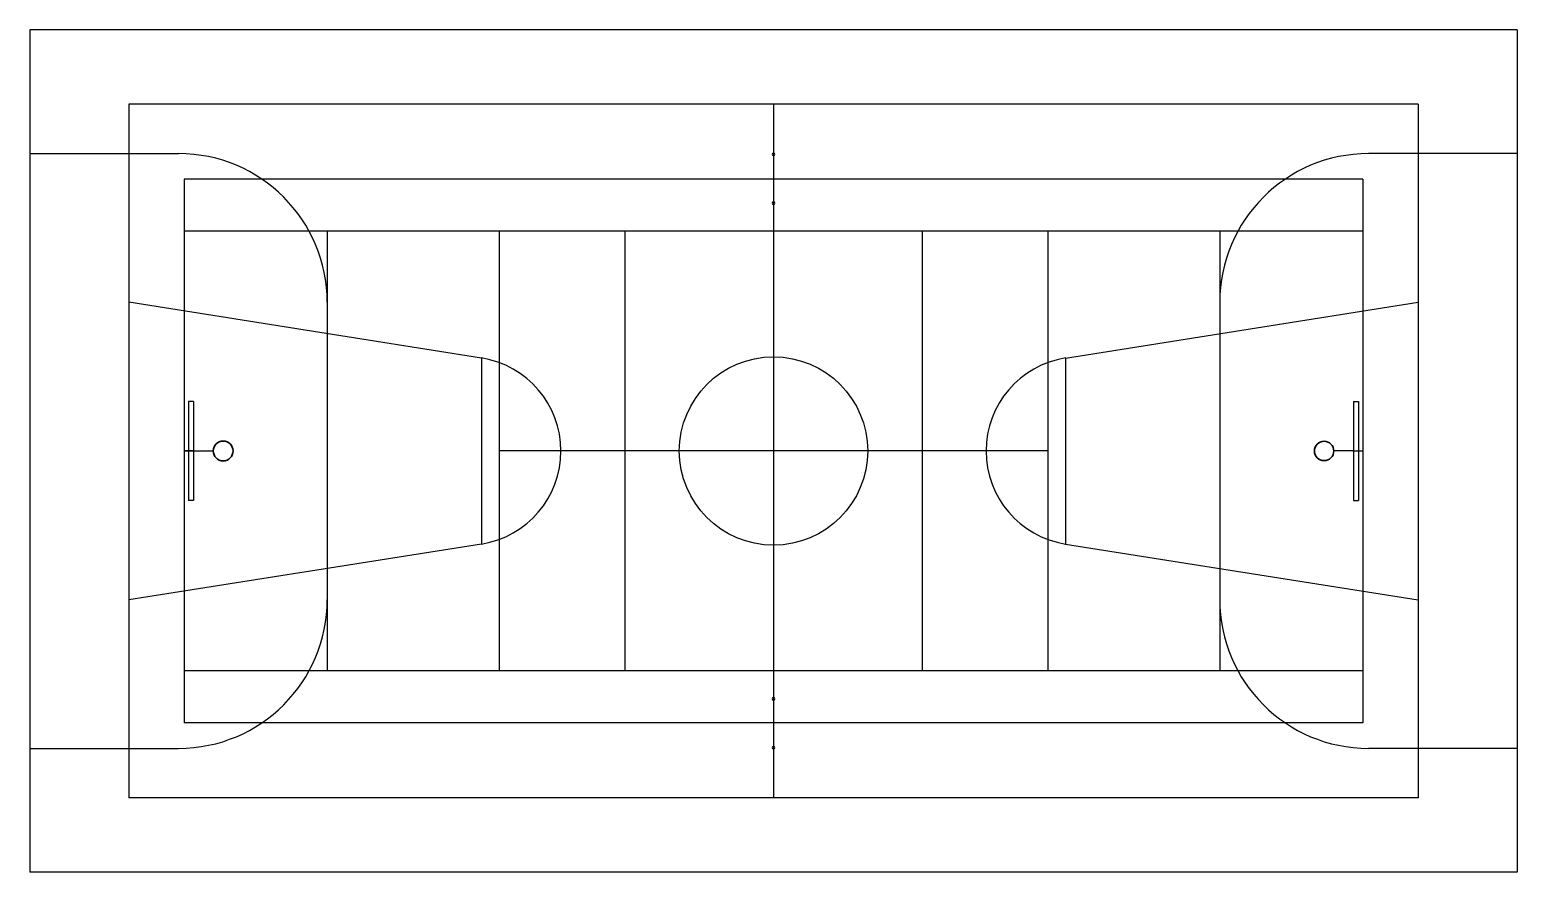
# Model space of a CAD drawing. Extents: x -11.3 to 18.7, y -2.7 to 14.3.
import ezdxf

# ---------------------------------------------------------------- set-up
doc = ezdxf.new("R2010")
doc.units = 0
doc.header["$MEASUREMENT"] = 0
doc.layers.get('0').update_dxf_attribs({"linetype": 'CONTINUOUS'})
doc.layers.add('Volley', color=5, linetype='CONTINUOUS')

msp = doc.modelspace()

# ---------------------------------------------------------------- linework, layer by layer
at = {"color": 0}
for p, q in [((18.678, 14.343), (-11.322, 14.343)), ((-11.322, 14.343), (-11.322, -2.657)), ((18.678, 14.343), (18.678, -2.657)), ((16.678, 12.843), (-9.322, 12.843)), ((-9.322, 12.843), (-9.322, -1.157)), ((3.678, 12.843), (3.678, -1.157)), ((16.678, 12.843), (16.678, -1.157)), ((-11.322, 11.843), (-8.322, 11.843)), ((18.678, 11.843), (15.678, 11.843)), ((15.563, 11.328), (-8.207, 11.328)), ((-8.207, 11.328), (-8.207, 0.358)), ((15.563, 11.328), (15.563, 0.358)), ((15.563, 10.278), (-8.207, 10.278)), ((-1.857, 10.278), (-1.857, 1.408)), ((9.213, 10.278), (9.213, 1.408)), ((-2.213, 7.719), (-9.322, 8.843)), ((-5.322, 8.843), (-5.322, 2.843)), ((9.568, 7.719), (16.678, 8.843)), ((12.678, 8.843), (12.678, 2.843)), ((-2.213, 7.719), (-2.213, 3.966)), ((9.568, 7.719), (9.568, 3.966)), ((-8.122, 6.843), (-8.122, 4.843)), ((-8.022, 6.843), (-8.122, 6.843)), ((-8.022, 6.843), (-8.022, 4.843)), ((15.378, 6.843), (15.378, 4.843)), ((15.378, 6.843), (15.478, 6.843)), ((15.478, 6.843), (15.478, 4.843)), ((-8.007, 5.843), (-8.207, 5.843)), ((-8.207, 5.843), (-8.007, 5.843)), ((-8.022, 5.843), (-7.622, 5.843)), ((9.213, 5.843), (-1.857, 5.843)), ((15.378, 5.843), (14.978, 5.843)), ((15.363, 5.843), (15.563, 5.843)), ((-8.022, 4.843), (-8.122, 4.843)), ((15.378, 4.843), (15.478, 4.843)), ((-2.213, 3.966), (-9.322, 2.843)), ((9.568, 3.966), (16.678, 2.843)), ((15.563, 1.408), (-8.207, 1.408)), ((15.563, 0.358), (-8.207, 0.358)), ((-11.322, -0.157), (-8.322, -0.157)), ((18.678, -0.157), (15.678, -0.157)), ((16.678, -1.157), (-9.322, -1.157)), ((18.678, -2.657), (-11.322, -2.657))]:
    msp.add_line(p, q, dxfattribs=at)
msp.add_circle((3.678, 5.843), 1.9, dxfattribs=at)
at = {"color": 0, "lineweight": 35}
for centre, radius in [((-7.422, 5.843), 0.2), ((14.782, 5.843), 0.195)]:
    msp.add_circle(centre, radius, dxfattribs=at)
at = {"color": 0}
for centre, radius, start, end in [((-8.322, 8.843), 3, 0, 90), ((3.678, 11.828), 0.025, 90, 270), ((3.678, 11.828), 0.025, 270, 90), ((15.678, 8.843), 3, 90, 180), ((-2.51, 5.843), 1.9, 278.9785, 81.0215), ((9.865, 5.843), 1.9, 98.9785, 261.0215), ((-8.322, 2.843), 3, 270, 0), ((15.678, 2.843), 3, 180, 270), ((3.678, -0.142), 0.025, 90, 270), ((3.678, -0.142), 0.025, 270, 90)]:
    msp.add_arc(centre, radius, start, end, dxfattribs=at)
at = {"layer": 'Volley', "color": 0}
for p, q in [((-5.322, 10.278), (-5.322, 1.408)), ((0.678, 10.278), (0.678, 1.408)), ((6.678, 10.278), (6.678, 1.408)), ((12.678, 10.278), (12.678, 1.408))]:
    msp.add_line(p, q, dxfattribs=at)
at = {"layer": 'Volley'}
for centre, start, end in [((3.678, 10.843), 90, 270), ((3.678, 10.843), 270, 90), ((3.678, 0.843), 90, 270), ((3.678, 0.843), 270, 90)]:
    msp.add_arc(centre, 0.025, start, end, dxfattribs=at)

doc.saveas('drawing.dxf')
